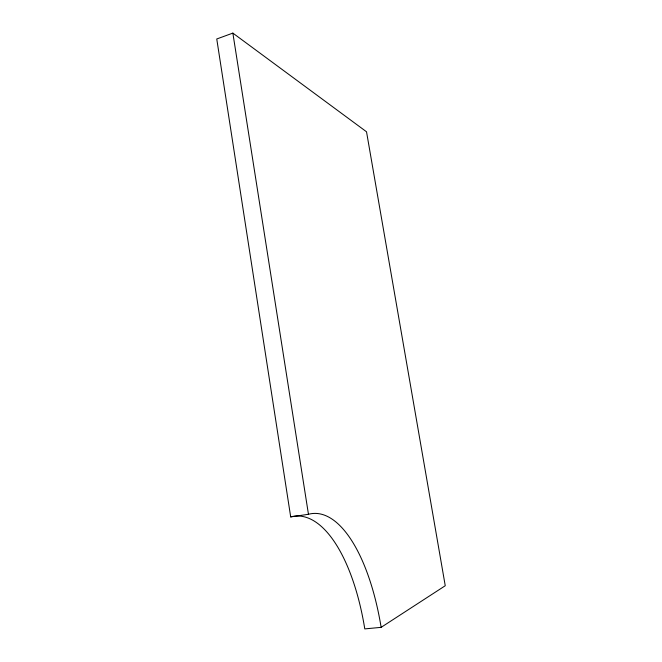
<?xml version="1.0" encoding="UTF-8"?>
<svg xmlns="http://www.w3.org/2000/svg" width="662" height="662" viewBox="0 0 662 662"><rect width="100%" height="100%" fill="white"/><g stroke="black" fill="none" stroke-linecap="round" stroke-linejoin="round"><path stroke-width="0.99" d="M381.138 627.344L445.245 585.738L366.525 131.788L232.858 33.1L216.755 38.984L290.692 516.898A153.609 63.982 86.7 0 1 364.787 628.9L381.138 627.344A154.817 61.98 86.3 0 0 308.459 514.291L232.858 33.1M290.692 516.898L308.459 514.291"/></g></svg>
